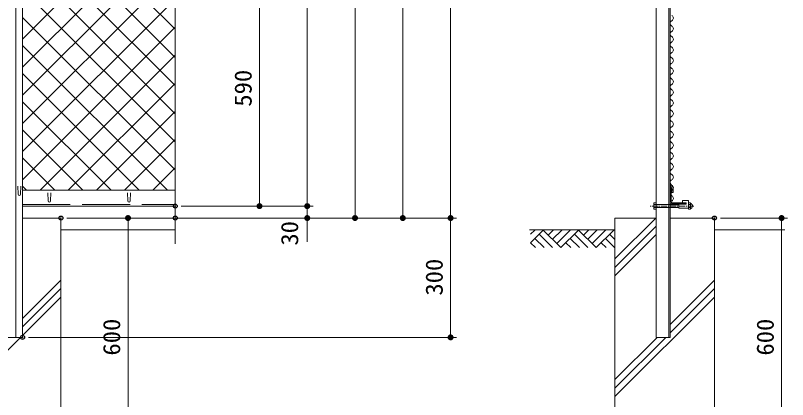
# Model space of a CAD drawing. Units: millimetres at full size. Extents: x -4455 to 4455, y -3150 to 3150.
# Drawn here: x -1597 to 342, y -1008 to -42 of the extents above; entities that cross this region are included whole.
import ezdxf
from ezdxf.enums import TextEntityAlignment as Align

# ---------------------------------------------------------------- set-up
doc = ezdxf.new("R2010")
doc.units = ezdxf.units.MM
doc.header["$LTSCALE"] = 20
doc.header["$PDMODE"] = 32
doc.header["$PDSIZE"] = 10
for name, pattern in [('DASHED', [7.5, 6, -1.5]), ('USER3', [1.125, 0.75, -0.125, 0.125, -0.125]), ('USER4', [4.7625, 3.175, -1.5875])]:
    doc.linetypes.add(name, pattern=pattern)
for name, color, linetype, lineweight in [('0-1_SUNPOU', 1, 'Continuous', 18), ('0-5_1部材', 7, 'Continuous', 18), ('0-6_8部品', 7, 'Continuous', 18), ('0-7_GL', 7, 'Continuous', 18), ('0-8_4基礎', 4, 'Continuous', 18), ('0-A_5寸法', 1, 'Continuous', 18), ('0-B_0', 1, 'Continuous', 18), ('0-C_2網', 4, 'Continuous', 18), ('0-D_AMI', 3, 'Continuous', 18)]:
    doc.layers.add(name, color=color, linetype=linetype, lineweight=lineweight)
doc.layers.add('0-2_DEFPOINTS', color=7, linetype='Continuous')
doc.styles.add('ＭＳ ゴシック', font='')
doc.styles.get('ＭＳ ゴシック').set_extended_font_data('MS Gothic')

# ---------------------------------------------------------------- blocks, each defined once
blk = doc.blocks.new('M1')
at = {"layer": '0-1_SUNPOU'}
blk.add_line((-5, 0), (-38.58, 0), dxfattribs=at)
for points in [[(0, 0), (-5, 0), (-4.96, 0.63)], [(0, 0), (-4.96, -0.63), (-5, 0)], [(0, 0), (-4.96, 0.63), (-4.84, 1.24)], [(0, 0), (-4.84, -1.24), (-4.96, -0.63)], [(0, 0), (-4.84, 1.24), (-4.65, 1.84)], [(0, 0), (-4.65, -1.84), (-4.84, -1.24)], [(0, 0), (-4.65, 1.84), (-4.38, 2.41)], [(0, 0), (-4.38, -2.41), (-4.65, -1.84)], [(0, 0), (-4.38, 2.41), (-4.05, 2.94)], [(0, 0), (-4.05, -2.94), (-4.38, -2.41)], [(0, 0), (-4.05, 2.94), (-3.64, 3.42)], [(0, 0), (-3.64, -3.42), (-4.05, -2.94)], [(0, 0), (-3.64, 3.42), (-3.19, 3.85)], [(0, 0), (-3.19, -3.85), (-3.64, -3.42)], [(0, 0), (-3.19, 3.85), (-2.68, 4.22)], [(0, 0), (-2.68, -4.22), (-3.19, -3.85)], [(0, 0), (-2.68, 4.22), (-2.13, 4.52)], [(0, 0), (-2.13, -4.52), (-2.68, -4.22)], [(0, 0), (-2.13, 4.52), (-1.55, 4.76)], [(0, 0), (-1.55, -4.76), (-2.13, -4.52)], [(0, 0), (-1.55, 4.76), (-0.94, 4.91)], [(0, 0), (-0.94, -4.91), (-1.55, -4.76)], [(0, 0), (-0.94, 4.91), (-0.31, 4.99)], [(0, 0), (-0.31, -4.99), (-0.94, -4.91)], [(0, 0), (-0.31, 4.99), (0.31, 4.99)], [(0, 0), (0.31, -4.99), (-0.31, -4.99)], [(0, 0), (0.31, 4.99), (0.94, 4.91)], [(0, 0), (0.94, 4.91), (1.55, 4.76)], [(0, 0), (1.55, 4.76), (2.13, 4.52)], [(0, 0), (2.13, 4.52), (2.68, 4.22)], [(0, 0), (2.68, 4.22), (3.19, 3.85)], [(0, 0), (3.19, 3.85), (3.64, 3.42)], [(0, 0), (3.64, 3.42), (4.05, 2.94)], [(0, 0), (4.05, 2.94), (4.38, 2.41)], [(0, 0), (4.38, 2.41), (4.65, 1.84)], [(0, 0), (4.65, 1.84), (4.84, 1.24)], [(0, 0), (4.84, 1.24), (4.96, 0.63)], [(0, 0), (4.96, 0.63), (5, 0)], [(0, 0), (0.94, -4.91), (0.31, -4.99)], [(0, 0), (1.55, -4.76), (0.94, -4.91)], [(0, 0), (2.13, -4.52), (1.55, -4.76)], [(0, 0), (2.68, -4.22), (2.13, -4.52)], [(0, 0), (3.19, -3.85), (2.68, -4.22)], [(0, 0), (3.64, -3.42), (3.19, -3.85)], [(0, 0), (4.05, -2.94), (3.64, -3.42)], [(0, 0), (4.38, -2.41), (4.05, -2.94)], [(0, 0), (4.65, -1.84), (4.38, -2.41)], [(0, 0), (4.84, -1.24), (4.65, -1.84)], [(0, 0), (4.96, -0.63), (4.84, -1.24)], [(0, 0), (5, 0), (4.96, -0.63)]]:
    blk.add_solid(points, dxfattribs=at)
blk = doc.blocks.new('GL-マーク')
at = {"layer": '0-B_0'}
for p, q in [((-278.75, -14.14), (-264.61, 0)), ((-278.75, -42.43), (-236.32, 0)), ((-236.32, 0), (-177.24, -59.08)), ((-203.01, 0), (-219.67, -16.66)), ((-174.73, 0), (-205.53, -30.8)), ((-146.45, 0), (-191.38, -44.94)), ((-118.16, 0), (-177.24, -59.08)), ((-118.16, 0), (-59.08, -59.08)), ((-84.85, 0), (-101.51, -16.65)), ((-56.57, 0), (-87.36, -30.8)), ((-28.28, 0), (-73.22, -44.94)), ((0, 0), (-59.08, -59.08)), ((-250.46, -14.14), (-205.53, -59.08)), ((-132.3, -14.14), (-87.37, -59.08)), ((3.33, -31.61), (-14.14, -14.14)), ((-278.75, -42.43), (-262.09, -59.08)), ((-264.61, -28.28), (-233.81, -59.08)), ((-160.59, -42.43), (-143.93, -59.08)), ((-146.44, -28.28), (-115.65, -59.08)), ((-25.77, -59.08), (-42.43, -42.43)), ((2.51, -59.08), (-28.28, -28.28))]:
    blk.add_line(p, q, dxfattribs=at)
blk = doc.blocks.new('NAMIX13')
at = {"layer": '0-D_AMI'}
for centre, start, end in [((-71.1, -133.3), 298.07249, 61.92751), ((71.1, -400), 118.07249, 241.92751), ((-71.1, -666.7), 298.07249, 61.92751), ((71.1, -933.3), 118.07249, 241.92751), ((-71.1, -1200), 298.07249, 61.92751), ((71.1, -1466.7), 118.07249, 241.92751), ((71.1, -2000), 118.07249, 241.92751), ((-71.1, -1733.3), 298.07249, 61.92751), ((-71.1, -2266.7), 298.07249, 61.92751), ((71.1, -2533.3), 118.07249, 241.92751), ((-71.1, -2800), 298.07249, 61.92751), ((71.1, -3066.7), 118.07249, 241.92751), ((71.1, -3600), 118.07249, 241.92751), ((-71.1, -3333.3), 298.07249, 61.92751), ((-71.1, -3866.7), 298.07249, 61.92751), ((71.1, -4133.3), 118.07249, 241.92751), ((-71.1, -4400), 298.07249, 61.92751), ((71.1, -4666.7), 118.07249, 241.92751), ((-71.1, -4933.3), 298.07249, 61.92751), ((71.1, -5200), 118.07249, 241.92751), ((-71.1, -5466.7), 298.07249, 61.92751), ((71.1, -5733.3), 118.07249, 241.92751)]:
    blk.add_arc(centre, 151.1, start, end, dxfattribs=at)

msp = doc.modelspace()

# ---------------------------------------------------------------- linework, layer by layer
at = {"layer": '0-2_DEFPOINTS'}
for p in [(-1195.62, -521.56), (-1482.84, -551.56), (-1195.62, -551.56), (-1195.62, -551.56), (-864.05, -551.56), (-744.05, -551.56), (-624.05, -551.56), (-504.05, -551.56), (158.83, -551.56), (-1579.29, -851.56), (-504.05, -851.56)]:
    msp.add_point(p, dxfattribs=at)
at = {"layer": '0-5_1部材', "color": 3}
for p, q in [((-1595.79, 1716.28), (-1595.79, -851.56)), ((-1515.54, -488.06), (-1514.79, -508.56)), ((-1508.04, -488.06), (-1508.79, -508.56)), ((-1315.54, -488.06), (-1314.79, -508.56)), ((-1308.04, -488.06), (-1308.79, -508.56))]:
    msp.add_line(p, q, dxfattribs=at)
at = {"layer": '0-5_1部材'}
for p, q in [((-1579.29, 1716.28), (-1579.29, -851.56)), ((12.38, 1316.2), (12.38, -551.56)), ((44.38, 1309.11), (44.38, -851.56)), ((-1579.29, -481.56), (-1195.62, -481.56)), ((47.38, -475.95), (48.88, -475.95)), ((50.38, -511.45), (50.38, -477.45)), ((-1579.29, -521.56), (-1195.62, -521.56)), ((49.38, -515.95), (87.38, -515.95)), ((51.88, -512.95), (85.88, -512.95)), ((87.38, -514.45), (87.38, -516.45)), ((12.38, -551.56), (12.38, -851.56)), ((-1644.29, -851.56), (-1579.29, -851.56)), ((47.38, -851.56), (12.38, -851.56))]:
    msp.add_line(p, q, dxfattribs=at)
at = {"layer": '0-5_1部材', "color": 4}
msp.add_line((-1195.62, 389.13), (-1195.62, -616.64), dxfattribs=at)
at = {"layer": '0-5_1部材', "color": 1, "linetype": 'DASHED'}
msp.add_line((-1579.29, -517.56), (-1195.62, -517.56), dxfattribs=at)
at = {"layer": '0-5_1部材'}
msp.add_lwpolyline([(47.38, 1308.44), (47.38, -551.56), (47.38, -851.56)], dxfattribs=at)
for centre, radius, start, end in [((48.88, -477.45), 1.5, 0, 90), ((49.38, -513.95), 2, 209.64572, 270), ((51.88, -511.45), 1.5, 179.99992, 270), ((85.88, -514.45), 1.5, 0.01748, 90)]:
    msp.add_arc(centre, radius, start, end, dxfattribs=at)
at = {"layer": '0-5_1部材', "color": 3}
for centre in [(-1511.79, -508.56), (-1311.79, -508.56)]:
    msp.add_arc(centre, 3, 180, 0, dxfattribs=at)
at = {"layer": '0-6_8部品'}
for p, q in [((55.06, -475.16), (47.38, -463.49)), ((-1590.76, -471.4), (-1590.01, -491.9)), ((-1583.26, -471.4), (-1584.01, -491.9)), ((52.05, -476.05), (47.38, -468.95)), ((52.05, -487.05), (52.06, -476.05)), ((55.06, -487.05), (55.06, -475.16)), ((52.05, -487.05), (55.06, -487.05)), ((6.78, -514.52), (7.4, -513.45)), ((6.78, -528.38), (6.78, -514.52)), ((12.38, -513.45), (7.4, -513.45)), ((12.38, -517.45), (7.4, -517.45)), ((12.38, -529.45), (12.38, -513.45)), ((47.38, -517.45), (69.38, -517.45)), ((69.38, -526.45), (69.38, -516.45)), ((69.38, -516.45), (87.38, -516.45)), ((78.38, -507.45), (78.38, -512.95)), ((93.38, -507.45), (78.38, -507.45)), ((93.38, -513.45), (93.38, -507.45)), ((93.38, -529.45), (93.38, -513.45)), ((93.38, -513.45), (98.36, -513.45)), ((93.38, -525.45), (93.38, -517.45)), ((93.38, -517.45), (98.36, -517.45)), ((6.78, -528.38), (7.4, -529.45)), ((12.38, -525.45), (7.4, -525.45)), ((12.38, -529.45), (7.4, -529.45)), ((47.38, -525.45), (69.38, -525.45)), ((69.38, -526.45), (93.38, -526.45)), ((93.38, -525.45), (98.41, -525.45)), ((93.38, -529.45), (98.36, -529.45)), ((98.98, -528.38), (98.36, -529.45))]:
    msp.add_line(p, q, dxfattribs=at)
at = {"layer": '0-6_8部品', "color": 1, "linetype": 'USER3'}
msp.add_line((107.01, -521.45), (-3.44, -521.45), dxfattribs=at)
at = {"layer": '0-6_8部品', "color": 3, "linetype": 'USER4'}
for p, q in [((12.38, -517.45), (47.38, -517.45)), ((12.38, -525.45), (47.38, -525.45))]:
    msp.add_line(p, q, dxfattribs=at)
at = {"layer": '0-6_8部品', "color": 4}
for p, q in [((47.38, -518.25), (69.38, -518.25)), ((47.38, -524.65), (69.38, -524.65))]:
    msp.add_line(p, q, dxfattribs=at)
at = {"layer": '0-6_8部品'}
msp.add_lwpolyline([(98.98, -528.38), (98.98, -514.52), (98.36, -513.45)], dxfattribs=at)
for centre, radius, start, end in [((-1587.01, -491.9), 3, 180, 0), ((14.01, -514.52), 7.23, 179.99992, 203.88486), ((19.97, -521.45), 13.19, 162.35463, 197.65355), ((84.55, -521.57), 14.39, 344.30688, 16.61112), ((91.75, -514.52), 7.23, 336.03567, 0), ((95.95, -521.32), 7.61, 293.49969, 65.96921), ((14.01, -528.38), 7.23, 156.1122, 179.99992), ((91.75, -528.38), 7.27, 0, 23.62772)]:
    msp.add_arc(centre, radius, start, end, dxfattribs=at)
at = {"layer": '0-7_GL'}
for p, q in [((-1482.84, -581.56), (-1195.62, -581.56)), ((-305.89, -581.56), (-91.17, -581.56)), ((335.75, -581.56), (158.83, -581.56))]:
    msp.add_line(p, q, dxfattribs=at)
at = {"layer": '0-8_4基礎', "color": 7}
for p, q in [((-1579.29, -551.56), (-1482.84, -551.56)), ((-1482.84, -1151.56), (-1482.84, -551.56)), ((-91.17, -1151.56), (-91.17, -551.56)), ((-91.17, -551.56), (12.38, -551.56)), ((47.38, -551.56), (158.83, -551.56)), ((158.83, -1151.56), (158.83, -551.56))]:
    msp.add_line(p, q, dxfattribs=at)
at = {"layer": '0-8_4基礎'}
for p, q in [((-91.17, -654.33), (11.6, -551.56)), ((-91.17, -675.54), (12.38, -571.99)), ((-91.17, -696.76), (12.38, -593.21)), ((-1579.29, -804.24), (-1482.84, -707.79)), ((47.38, -819.24), (158.83, -707.79)), ((-1579.29, -825.45), (-1482.84, -729)), ((47.38, -840.45), (158.83, -729)), ((-1579.29, -846.67), (-1482.84, -750.22)), ((-91.17, -1000.22), (158.83, -750.22)), ((-1732.84, -1000.22), (-1584.18, -851.56)), ((-91.17, -979), (36.27, -851.56)), ((-91.17, -957.79), (15.06, -851.56))]:
    msp.add_line(p, q, dxfattribs=at)
at = {"layer": '0-A_5寸法'}
for p, q in [((-504.05, 1702.69), (-504.05, -551.56)), ((-624.05, 1268.44), (-624.05, -551.56)), ((-864.05, -521.56), (-864.05, 1248.44)), ((-744.05, 1248.44), (-744.05, -551.56)), ((-984.05, -521.56), (-984.05, 68.44)), ((-864.05, -491.56), (-864.05, -461.56)), ((-1180.62, -521.56), (-849.05, -521.56)), ((-1180.62, -521.56), (-849.05, -521.56)), ((-1180.62, -521.56), (-969.05, -521.56)), ((-864.05, -521.56), (-864.05, -551.56)), ((-1467.84, -551.56), (-489.05, -551.56)), ((-1467.84, -551.56), (-1299.22, -551.56)), ((-1314.22, -551.56), (-1314.22, -1151.56)), ((-1180.62, -551.56), (-729.05, -551.56)), ((-1180.62, -551.56), (-849.05, -551.56)), ((-1180.62, -551.56), (-609.05, -551.56)), ((-1180.62, -551.56), (-489.05, -551.56)), ((-504.05, -551.56), (-504.05, -851.56)), ((173.83, -551.56), (342.44, -551.56)), ((327.44, -551.56), (327.44, -1151.56)), ((-864.05, -581.56), (-864.05, -611.56)), ((-1564.29, -851.56), (-489.05, -851.56))]:
    msp.add_line(p, q, dxfattribs=at)
at = {"layer": '0-C_2網'}
for p, q in [((-1195.62, -77.13), (-1579.29, 306.54)), ((-1579.29, -101.59), (-1195.62, 282.08)), ((-1195.62, -147.84), (-1579.29, 235.83)), ((-1579.29, -172.3), (-1195.62, 211.37)), ((-1195.62, -218.55), (-1579.29, 165.12)), ((-1579.29, -243.01), (-1195.62, 140.66)), ((-1195.62, -289.26), (-1579.29, 94.41)), ((-1579.29, -313.72), (-1195.62, 69.95)), ((-1195.62, -359.97), (-1579.29, 23.7)), ((-1579.29, -384.43), (-1195.62, -0.76)), ((-1195.62, -430.68), (-1579.29, -47.01)), ((-1579.29, -455.14), (-1195.62, -71.47)), ((-1215.45, -481.56), (-1579.29, -117.73)), ((-1534.99, -481.56), (-1195.62, -142.18)), ((-1286.16, -481.56), (-1579.29, -188.44)), ((-1464.28, -481.56), (-1195.62, -212.9)), ((-1356.88, -481.56), (-1579.29, -259.15)), ((-1393.57, -481.56), (-1195.62, -283.61)), ((-1427.59, -481.56), (-1579.29, -329.86)), ((-1322.86, -481.56), (-1195.62, -354.32)), ((-1498.3, -481.56), (-1579.29, -400.57)), ((-1252.15, -481.56), (-1195.62, -425.03)), ((-1569.01, -481.56), (-1579.29, -471.28))]:
    msp.add_line(p, q, dxfattribs=at)
at = {"layer": '0-C_2網', "color": 2}
for centre, start, end in [((55.13, -62.19), 118.07249, 241.92751), ((48.02, -48.85), 298.07249, 61.92751)]:
    msp.add_arc(centre, 7.56, start, end, dxfattribs=at)
at = {"layer": '0-D_AMI'}
for centre, start, end in [((48.02, -368.85), 298.07249, 61.92751), ((55.13, -382.19), 118.07249, 241.92751), ((55.13, -408.85), 118.07249, 241.92751), ((48.02, -395.52), 298.07249, 61.92751), ((48.02, -422.19), 298.07249, 61.92751), ((55.13, -435.52), 118.07249, 241.92751), ((48.02, -448.85), 298.07249, 61.92751), ((55.13, -462.19), 118.07249, 241.92751), ((55.13, -488.85), 118.07249, 241.92751), ((48.02, -475.52), 298.07249, 61.92751), ((48.02, -502.19), 298.07249, 61.92751)]:
    msp.add_arc(centre, 7.56, start, end, dxfattribs=at)

# ---------------------------------------------------------------- block references
at = {"layer": '0-7_GL', "xscale": 0.75, "yscale": 0.75}
msp.add_blockref('GL-マーク', (-93.83, -581.71), dxfattribs=at)
at = {"layer": '0-A_5寸法', "xscale": 1.5, "yscale": 1.5}
for p, rotation in [((-984.05, -521.56), 270), ((-864.05, -521.56), 270), ((-864.05, -521.56), 270), ((-744.05, -551.56), 270), ((-624.05, -551.56), 270), ((-504.05, -551.56), 270), ((-1314.22, -551.56), 90), ((-864.05, -551.56), 90), ((-504.05, -551.56), 90), ((327.44, -551.56), 90), ((-504.05, -851.56), 270)]:
    msp.add_blockref('M1', p, dxfattribs=dict(at, rotation=rotation))
at = {"layer": '0-C_2網', "xscale": 0.05, "yscale": 0.05}
msp.add_blockref('NAMIX13', (51.58, -68.85), dxfattribs=at)

# ---------------------------------------------------------------- texts
at = {"layer": '0-A_5寸法', "color": 3, "style": 'ＭＳ ゴシック', "width": 1.05}
for s, p in [('590', (-990.72, -271.56)), ('30', (-873.9, -620.92)), ('300', (-510.72, -746.56)), ('600', (-1320.9, -897.31)), ('600', (320.77, -897.31))]:
    msp.add_text(s, height=43.26, rotation=90, dxfattribs=at).set_placement(p, align=Align.BOTTOM_LEFT)

doc.saveas('drawing.dxf')
